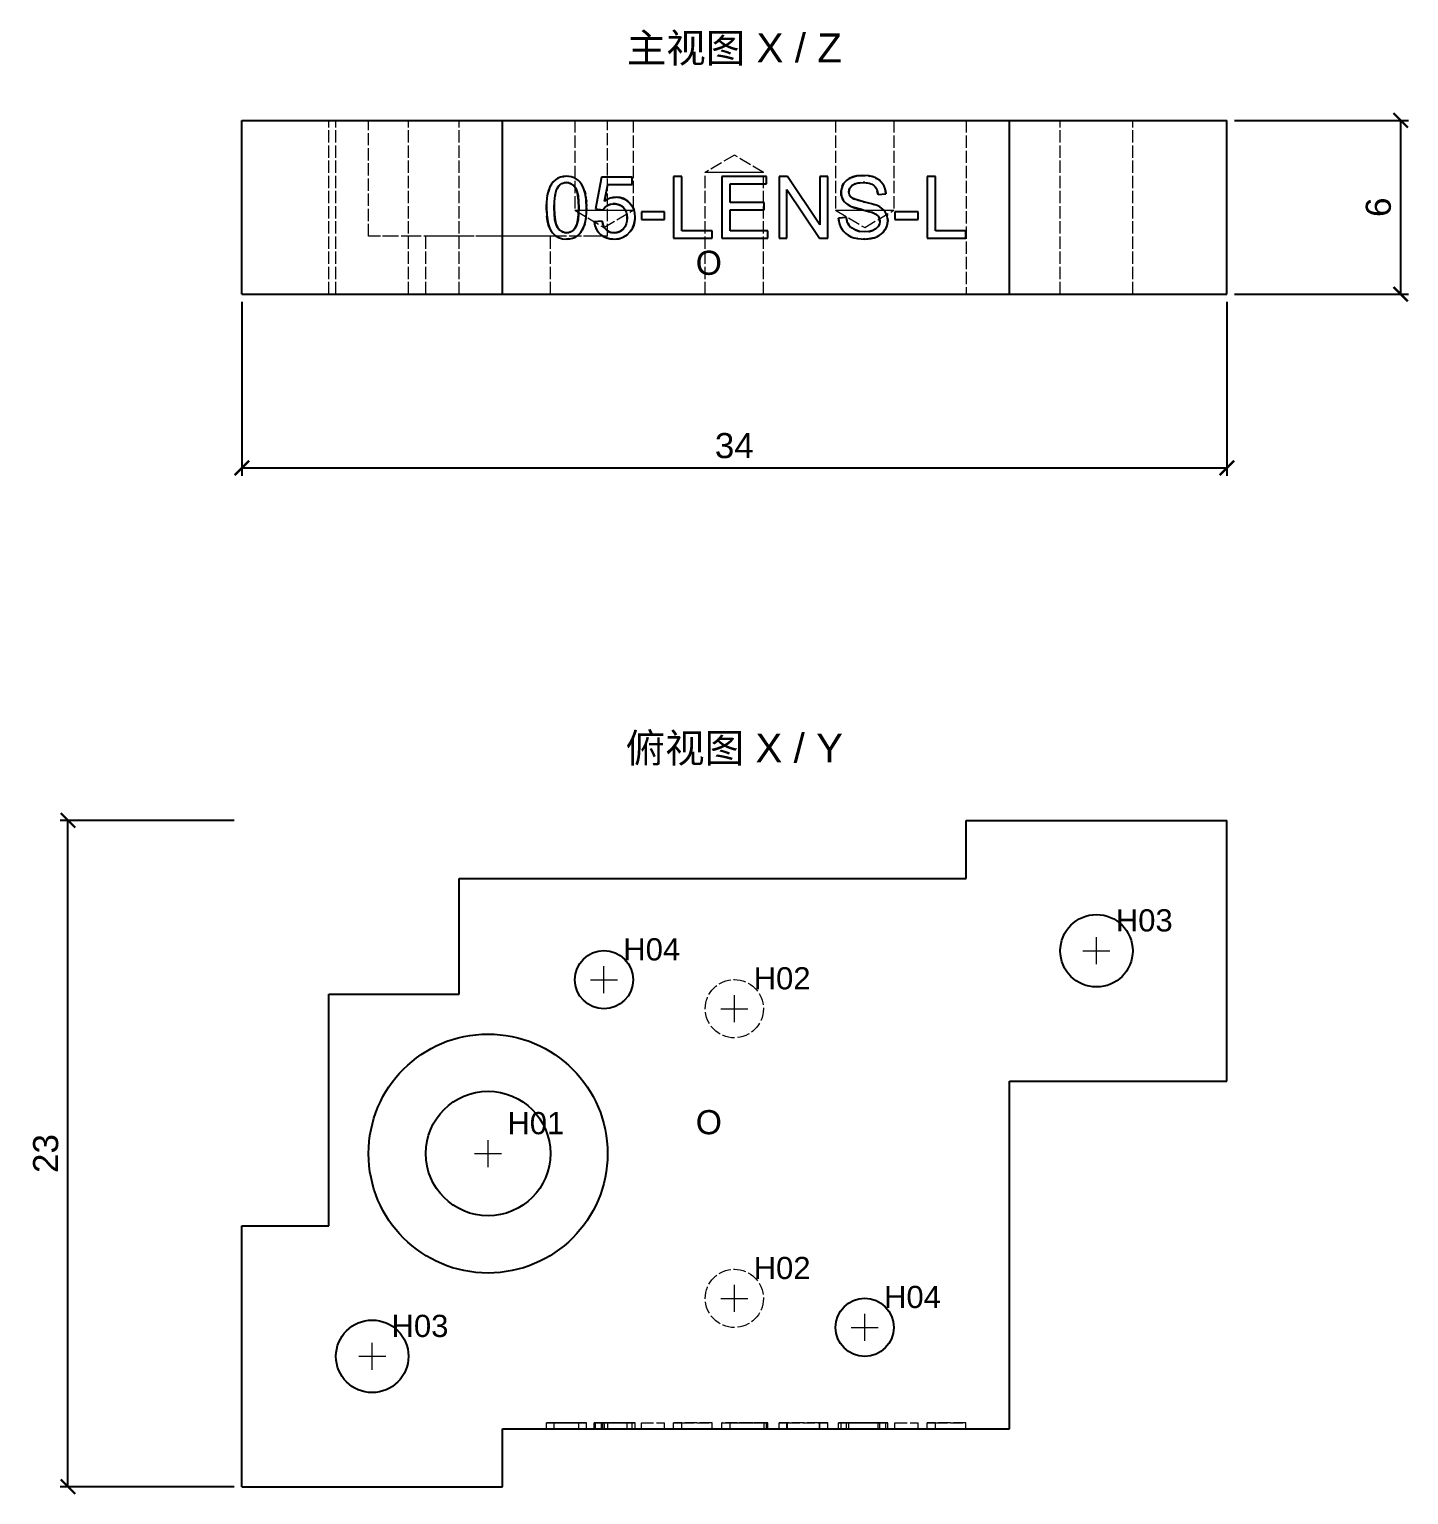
# Model space of a CAD drawing. Header units: millimetres. Extents: x 4 to 212, y 19 to 91.
# Drawn here: x 29.3 to 76.9, y 18.9 to 69.5 of the extents above; entities that cross this region are included whole.
import ezdxf
from ezdxf.enums import TextEntityAlignment as Align

# ---------------------------------------------------------------- set-up
doc = ezdxf.new("R2010")
doc.units = ezdxf.units.MM
doc.header["$LTSCALE"] = 0.333333
doc.linetypes.add('DASHED', pattern=[1.524, 1.27, -0.254])
for name, color, linetype, lineweight in [('ANNOTATIONS', 7, 'CONTINUOUS', 18), ('DIMENSIONS', 7, 'CONTINUOUS', 18), ('HIDDEN', 7, 'DASHED', 13), ('VISIBLE', 7, 'CONTINUOUS', 25)]:
    doc.layers.add(name, color=color, linetype=linetype, lineweight=lineweight)
doc.styles.add('CJK', font='Arial Unicode.ttf')
doc.styles.add('OpenSansCondensed-Light', font='OpenSansCondensed-Light.ttf')
doc.dimstyles.new('EZDXF', dxfattribs={"dimtxt": 0.25, "dimasz": 0.175, "dimexe": 0.375, "dimexo": 0.125, "dimgap": 0.1, "dimtad": 1, "dimlfac": 100, "dimzin": 12, "dimdsep": 46, "dimtxsty": 'OpenSansCondensed-Light', "dimblk": 'ARCHTICK', "dimcen": 2.5, "dimazin": 3, "dimtfac": 0.5, "dimtmove": 2, "dimatfit": 3})

# ---------------------------------------------------------------- blocks, each defined once
blk = doc.blocks.new('_ARCHTICK')
at = {"color": 0, "linetype": 'BYBLOCK', "const_width": 0.15}
blk.add_lwpolyline([(-0.5, -0.5), (0.5, 0.5)], dxfattribs=at)

msp = doc.modelspace()

# ---------------------------------------------------------------- linework, layer by layer
at = {"layer": 'ANNOTATIONS'}
for p, q in [((66.16667, 37.2), (66.16667, 38.13333)), ((65.7, 37.66667), (66.63333, 37.66667)), ((49.16667, 36.2), (49.16667, 37.13333)), ((48.7, 36.66667), (49.63333, 36.66667)), ((53.66667, 35.2), (53.66667, 36.13333)), ((53.2, 35.66667), (54.13333, 35.66667)), ((45.16667, 30.2), (45.16667, 31.13333)), ((44.7, 30.66667), (45.63333, 30.66667)), ((53.66667, 25.2), (53.66667, 26.13333)), ((53.2, 25.66667), (54.13333, 25.66667)), ((58.16667, 24.2), (58.16667, 25.13333)), ((57.7, 24.66667), (58.63333, 24.66667)), ((41.16667, 23.2), (41.16667, 24.13333)), ((40.7, 23.66667), (41.63333, 23.66667))]:
    msp.add_line(p, q, dxfattribs=at)
at = {"layer": 'HIDDEN'}
for p, q in [((36.66667, 66.33333), (39.66667, 66.33333)), ((39.66667, 66.33333), (44.16667, 66.33333)), ((39.66667, 60.33333), (39.66667, 66.33333)), ((39.91667, 60.33333), (39.91667, 66.33333)), ((41.04167, 62.33333), (41.04167, 66.33333)), ((42.41667, 60.33333), (42.41667, 66.33333)), ((44.16667, 66.33333), (61.66667, 66.33333)), ((44.16667, 60.33333), (44.16667, 66.33333)), ((48.16167, 66.33333), (48.16167, 63.23333)), ((49.29167, 62.33333), (49.29167, 66.33333)), ((50.17167, 66.33333), (50.17167, 63.23333)), ((57.16167, 66.33333), (57.16167, 63.23333)), ((59.17167, 66.33333), (59.17167, 63.23333)), ((61.66667, 66.33333), (70.66667, 66.33333)), ((61.66667, 66.33333), (61.66667, 60.33333)), ((64.91667, 60.33333), (64.91667, 66.33333)), ((67.41667, 60.33333), (67.41667, 66.33333)), ((53.66667, 65.1372), (52.66167, 64.53333)), ((54.67167, 64.53333), (53.66667, 65.1372)), ((52.66167, 60.33333), (52.66167, 64.53333)), ((54.67167, 60.33333), (54.67167, 64.53333)), ((48.16167, 63.23333), (49.16667, 62.62947)), ((49.16667, 62.62947), (50.17167, 63.23333)), ((57.16167, 63.23333), (58.16667, 62.62947)), ((58.16667, 62.62947), (59.17167, 63.23333)), ((43.01667, 60.33333), (43.01667, 62.33333)), ((47.31667, 60.33333), (47.31667, 62.33333)), ((36.66667, 60.33333), (39.66667, 60.33333)), ((39.66667, 60.33333), (44.16667, 60.33333)), ((44.16667, 60.33333), (61.66667, 60.33333)), ((61.66667, 60.33333), (70.66667, 60.33333)), ((47.18032, 21.16667), (47.18032, 21.36667)), ((47.44879, 21.16667), (47.44879, 21.36667)), ((48.29919, 21.16667), (48.29919, 21.36667)), ((48.56766, 21.16667), (48.56766, 21.36667)), ((48.83322, 21.16667), (48.83322, 21.36667)), ((48.83322, 21.36667), (49.1075, 21.36667)), ((49.12491, 21.36667), (48.87966, 21.36667)), ((48.87966, 21.16667), (48.87966, 21.36667)), ((48.87966, 21.36667), (49.08573, 21.36667)), ((49.08573, 21.16667), (49.08573, 21.36667)), ((49.08573, 21.36667), (50.14365, 21.36667)), ((49.1075, 21.16667), (49.1075, 21.36667)), ((49.12491, 21.16667), (49.12491, 21.36667)), ((49.2947, 21.36667), (49.18006, 21.36667)), ((49.18006, 21.16667), (49.18006, 21.36667)), ((50.14365, 21.36667), (49.2947, 21.36667)), ((49.2947, 21.16667), (49.2947, 21.36667)), ((49.9666, 21.16667), (49.9666, 21.36667)), ((50.14365, 21.16667), (50.14365, 21.36667)), ((50.24378, 21.16667), (50.24378, 21.36667)), ((50.4571, 21.16667), (50.4571, 21.36667)), ((50.4571, 21.36667), (51.25961, 21.36667)), ((51.25961, 21.16667), (51.25961, 21.36667)), ((51.57016, 21.16667), (51.57016, 21.36667)), ((51.57016, 21.36667), (51.85169, 21.36667)), ((52.89945, 21.36667), (51.57016, 21.36667)), ((51.85169, 21.16667), (51.85169, 21.36667)), ((51.85169, 21.36667), (52.89945, 21.36667)), ((52.89945, 21.16667), (52.89945, 21.36667)), ((53.24048, 21.16667), (53.24048, 21.36667)), ((53.24048, 21.36667), (54.77874, 21.36667)), ((54.82808, 21.36667), (53.24048, 21.36667)), ((54.77874, 21.36667), (53.52201, 21.36667)), ((53.52201, 21.16667), (53.52201, 21.36667)), ((53.52201, 21.36667), (54.69892, 21.36667)), ((53.52201, 21.36667), (54.82808, 21.36667)), ((54.69892, 21.16667), (54.69892, 21.36667)), ((54.77874, 21.16667), (54.77874, 21.36667)), ((54.82808, 21.16667), (54.82808, 21.36667)), ((55.21409, 21.16667), (55.21409, 21.36667)), ((55.21409, 21.36667), (55.50288, 21.36667)), ((55.48402, 21.36667), (55.21409, 21.36667)), ((56.60143, 21.36667), (55.48402, 21.36667)), ((55.48402, 21.16667), (55.48402, 21.36667)), ((55.50288, 21.16667), (55.50288, 21.36667)), ((55.50288, 21.36667), (56.62029, 21.36667)), ((56.89022, 21.36667), (56.60143, 21.36667)), ((56.60143, 21.16667), (56.60143, 21.36667)), ((56.62029, 21.16667), (56.62029, 21.36667)), ((56.62029, 21.36667), (56.89022, 21.36667)), ((56.89022, 21.16667), (56.89022, 21.36667)), ((57.26752, 21.16667), (57.26752, 21.36667)), ((57.26752, 21.36667), (57.53309, 21.36667)), ((57.34879, 21.16667), (57.34879, 21.36667)), ((57.53309, 21.16667), (57.53309, 21.36667)), ((57.62016, 21.16667), (57.62016, 21.36667)), ((58.89721, 21.36667), (58.62729, 21.36667)), ((58.62729, 21.16667), (58.62729, 21.36667)), ((58.68969, 21.16667), (58.68969, 21.36667)), ((58.89721, 21.16667), (58.89721, 21.36667)), ((58.96106, 21.16667), (58.96106, 21.36667)), ((59.21066, 21.16667), (59.21066, 21.36667)), ((59.21066, 21.36667), (60.01317, 21.36667)), ((60.01317, 21.16667), (60.01317, 21.36667)), ((60.32372, 21.16667), (60.32372, 21.36667)), ((60.32372, 21.36667), (60.60526, 21.36667)), ((61.65301, 21.36667), (60.32372, 21.36667)), ((60.60526, 21.16667), (60.60526, 21.36667)), ((60.60526, 21.36667), (61.65301, 21.36667)), ((61.65301, 21.16667), (61.65301, 21.36667)), ((49.1075, 21.16667), (48.83322, 21.16667)), ((49.08573, 21.16667), (48.87966, 21.16667)), ((48.87966, 21.16667), (49.12491, 21.16667)), ((50.14365, 21.16667), (49.08573, 21.16667)), ((49.18006, 21.16667), (49.2947, 21.16667)), ((49.2947, 21.16667), (50.14365, 21.16667)), ((50.4571, 21.16667), (51.25961, 21.16667)), ((51.57016, 21.16667), (52.89945, 21.16667)), ((51.85169, 21.16667), (51.57016, 21.16667)), ((52.89945, 21.16667), (51.85169, 21.16667)), ((53.24048, 21.16667), (54.82808, 21.16667)), ((54.77874, 21.16667), (53.24048, 21.16667)), ((54.82808, 21.16667), (53.52201, 21.16667)), ((53.52201, 21.16667), (54.69892, 21.16667)), ((53.52201, 21.16667), (54.77874, 21.16667)), ((55.21409, 21.16667), (55.48402, 21.16667)), ((55.50288, 21.16667), (55.21409, 21.16667)), ((55.48402, 21.16667), (56.60143, 21.16667)), ((56.62029, 21.16667), (55.50288, 21.16667)), ((56.60143, 21.16667), (56.89022, 21.16667)), ((56.89022, 21.16667), (56.62029, 21.16667)), ((57.53309, 21.16667), (57.26752, 21.16667)), ((58.62729, 21.16667), (58.89721, 21.16667)), ((59.21066, 21.16667), (60.01317, 21.16667)), ((60.32372, 21.16667), (61.65301, 21.16667)), ((60.60526, 21.16667), (60.32372, 21.16667)), ((61.65301, 21.16667), (60.60526, 21.16667))]:
    msp.add_line(p, q, dxfattribs=at)
for points in [[(42.41667, 66.33333), (42.38533, 66.33333), (42.29288, 66.33333), (42.14396, 66.33333), (41.94603, 66.33333), (41.70902, 66.33333), (41.44482, 66.33333), (41.16667, 66.33333), (40.88852, 66.33333), (40.62431, 66.33333), (40.3873, 66.33333), (40.18938, 66.33333), (40.04046, 66.33333), (39.94801, 66.33333), (39.91667, 66.33333)], [(49.29167, 66.33333), (49.18824, 66.33333), (48.88316, 66.33333), (48.39172, 66.33333), (47.73856, 66.33333), (46.95644, 66.33333), (46.08457, 66.33333), (45.16667, 66.33333), (44.24877, 66.33333), (43.3769, 66.33333), (42.59477, 66.33333), (41.94161, 66.33333), (41.45017, 66.33333), (41.14509, 66.33333), (41.04167, 66.33333)], [(48.16167, 66.33333), (48.18686, 66.33333), (48.26119, 66.33333), (48.38093, 66.33333), (48.54006, 66.33333), (48.73061, 66.33333), (48.94303, 66.33333), (49.16667, 66.33333), (49.3903, 66.33333), (49.60272, 66.33333), (49.79327, 66.33333), (49.95241, 66.33333), (50.07214, 66.33333), (50.14647, 66.33333), (50.17167, 66.33333)], [(57.16167, 66.33333), (57.18686, 66.33333), (57.26119, 66.33333), (57.38093, 66.33333), (57.54006, 66.33333), (57.73061, 66.33333), (57.94303, 66.33333), (58.16667, 66.33333), (58.3903, 66.33333), (58.60272, 66.33333), (58.79327, 66.33333), (58.95241, 66.33333), (59.07214, 66.33333), (59.14647, 66.33333), (59.17167, 66.33333)], [(67.41667, 66.33333), (67.38533, 66.33333), (67.29288, 66.33333), (67.14396, 66.33333), (66.94603, 66.33333), (66.70902, 66.33333), (66.44482, 66.33333), (66.16667, 66.33333), (65.88852, 66.33333), (65.62431, 66.33333), (65.3873, 66.33333), (65.18938, 66.33333), (65.04046, 66.33333), (64.94801, 66.33333), (64.91667, 66.33333)], [(47.35208, 64.12617), (47.41548, 64.21041), (47.4887, 64.28096)], [(47.4887, 64.28096), (47.60048, 64.35072), (47.7301, 64.39232)], [(47.78471, 64.40082), (47.80513, 64.40287)], [(47.83354, 64.40478), (47.87399, 64.40576)], [(47.87399, 64.40576), (47.92096, 64.40442)], [(47.92748, 64.40401), (47.95609, 64.40155)], [(47.95626, 64.40153), (48.07127, 64.37893), (48.17438, 64.33683)], [(48.17438, 64.33683), (48.24023, 64.29561)], [(48.25537, 64.28419), (48.32805, 64.21622)], [(54.67167, 64.53333), (54.64647, 64.53333), (54.57214, 64.53333), (54.45241, 64.53333), (54.29327, 64.53333), (54.10272, 64.53333), (53.8903, 64.53333), (53.66667, 64.53333), (53.44303, 64.53333), (53.23061, 64.53333), (53.04006, 64.53333), (52.88093, 64.53333), (52.76119, 64.53333), (52.68686, 64.53333), (52.66167, 64.53333)], [(57.52804, 64.25051), (57.63398, 64.32554)], [(57.65899, 64.33877), (57.70723, 64.36077)], [(58.17813, 64.43103), (58.313, 64.41557)], [(58.3413, 64.41021), (58.51482, 64.35715)], [(58.51482, 64.35715), (58.55171, 64.34042)], [(58.58951, 64.32058), (58.70837, 64.23356)], [(47.21398, 63.75185), (47.24541, 63.88629)], [(47.27314, 63.96824), (47.34762, 64.11913)], [(47.47925, 63.74224), (47.46075, 63.6015), (47.45074, 63.44003)], [(47.54698, 63.97285), (47.51389, 63.88762), (47.48758, 63.78585)], [(47.79259, 64.18157), (47.69251, 64.14188), (47.60829, 64.06888)], [(48.15219, 64.04873), (48.05814, 64.13463), (48.00592, 64.16268), (47.95024, 64.18081)], [(48.38771, 64.13802), (48.46888, 63.97914)], [(48.46888, 63.97913), (48.49767, 63.89868)], [(48.52941, 63.78052), (48.54592, 63.68611)], [(57.35245, 63.91066), (57.36689, 63.98622), (57.39229, 64.05926)], [(57.39661, 63.63068), (57.3592, 63.74157)], [(57.62016, 63.86592), (57.6267, 63.80467), (57.64631, 63.74985)], [(57.67137, 64.02393), (57.63145, 63.94429)], [(57.73698, 64.09158), (57.67137, 64.02393)], [(57.81129, 64.13579), (57.73698, 64.09158)], [(57.92641, 64.17008), (57.83544, 64.14553)], [(58.10921, 64.18518), (58.0065, 64.18092)], [(58.47999, 64.08215), (58.41949, 64.12222), (58.34758, 64.15247), (58.26427, 64.1729), (58.16955, 64.18352)], [(58.60135, 63.90061), (58.55223, 64.00237), (58.47999, 64.08215)], [(58.71026, 64.23177), (58.79272, 64.13294)], [(58.79272, 64.13294), (58.8555, 64.00986)], [(58.85912, 64.00003), (58.86549, 63.98132)], [(58.8781, 63.9368), (58.88193, 63.92023)], [(58.88193, 63.92021), (58.88412, 63.90974)], [(47.19534, 63.02238), (47.18141, 63.23419)], [(47.18217, 63.43187), (47.20937, 63.72531)], [(48.16167, 63.23333), (48.18686, 63.23333), (48.26119, 63.23333), (48.38093, 63.23333), (48.54006, 63.23333), (48.73061, 63.23333), (48.94303, 63.23333), (49.16667, 63.23333), (49.3903, 63.23333), (49.60272, 63.23333), (49.79327, 63.23333), (49.95241, 63.23333), (50.07214, 63.23333), (50.14647, 63.23333), (50.17167, 63.23333)], [(48.54984, 63.65639), (48.55857, 63.56984)], [(48.56145, 63.52971), (48.5621, 63.51923)], [(48.5621, 63.51921), (48.56595, 63.43347)], [(48.56728, 63.37413), (48.56766, 63.31882)], [(49.1718, 63.30418), (49.12491, 63.24336)], [(49.25019, 63.37091), (49.19581, 63.32808)], [(49.25057, 63.59092), (49.33245, 63.63053), (49.41596, 63.65861)], [(49.47203, 63.44792), (49.39965, 63.43688)], [(49.56857, 63.44682), (49.55265, 63.44811)], [(49.58204, 63.68017), (49.62263, 63.67912)], [(49.96211, 63.04882), (49.94732, 63.12831), (49.92222, 63.20005), (49.8868, 63.26404), (49.84107, 63.32027)], [(49.99227, 63.54114), (50.05222, 63.48716)], [(50.20354, 63.24571), (50.23372, 63.12407), (50.24378, 62.99085)], [(57.16167, 63.23333), (57.18686, 63.23333), (57.26119, 63.23333), (57.38093, 63.23333), (57.54006, 63.23333), (57.73061, 63.23333), (57.94303, 63.23333), (58.16667, 63.23333), (58.3903, 63.23333), (58.60272, 63.23333), (58.79327, 63.23333), (58.95241, 63.23333), (59.07214, 63.23333), (59.14647, 63.23333), (59.17167, 63.23333)], [(57.52969, 63.46336), (57.4707, 63.51985), (57.42353, 63.58221)], [(57.56437, 63.43677), (57.53417, 63.4597)], [(57.74769, 63.34194), (57.65064, 63.38412)], [(57.81158, 63.61676), (57.94626, 63.57151), (58.12735, 63.52562)], [(58.20029, 63.2171), (58.11476, 63.2384)], [(58.24828, 63.49724), (58.46903, 63.4372)], [(58.49346, 63.42941), (58.59826, 63.38993)], [(58.59826, 63.38993), (58.68692, 63.34314), (58.76285, 63.29038)], [(58.77515, 63.28026), (58.87254, 63.17298)], [(48.53342, 62.88349), (48.50318, 62.75428)], [(48.55747, 63.0654), (48.54106, 62.92844)], [(48.56632, 63.22269), (48.55747, 63.06541)], [(48.88946, 62.60479), (48.85322, 62.71036), (48.83322, 62.82687)], [(49.12501, 62.76603), (49.15413, 62.68335), (49.19327, 62.61304)], [(49.83599, 62.59033), (49.88879, 62.66005), (49.92799, 62.73945), (49.9536, 62.82852), (49.9656, 62.92726)], [(50.24378, 62.99085), (50.23895, 62.8953), (50.22447, 62.80423)], [(57.33878, 62.65097), (57.306, 62.73107), (57.28318, 62.81535)], [(57.53309, 62.97634), (57.54602, 62.89844)], [(57.55524, 62.86119), (57.56799, 62.82087)], [(57.56985, 62.81574), (57.57174, 62.81066)], [(57.57317, 62.80693), (57.57986, 62.79046)], [(58.41048, 63.15817), (58.25519, 63.20292)], [(58.49449, 63.1244), (58.44008, 63.14758)], [(58.55993, 63.08734), (58.54067, 63.09964)], [(58.60517, 63.05121), (58.6011, 63.05503)], [(58.6654, 62.9661), (58.63164, 63.02205)], [(58.67414, 62.75084), (58.68969, 62.84719)], [(58.68726, 62.88712), (58.68274, 62.91341)], [(58.87254, 63.17298), (58.93062, 63.05752)], [(58.94926, 62.75449), (58.92134, 62.66138)], [(58.94131, 63.02327), (58.95506, 62.95684)], [(58.95716, 62.80321), (58.95153, 62.766)], [(49.29167, 62.33333), (49.18824, 62.33333), (48.88316, 62.33333), (48.39172, 62.33333), (47.73856, 62.33333), (46.95644, 62.33333), (46.08457, 62.33333), (45.16667, 62.33333), (44.24877, 62.33333), (43.3769, 62.33333), (42.59477, 62.33333), (41.94161, 62.33333), (41.45017, 62.33333), (41.14509, 62.33333), (41.04167, 62.33333)], [(47.31667, 62.33333), (47.26276, 62.33333), (47.10375, 62.33333), (46.8476, 62.33333), (46.50717, 62.33333), (46.09952, 62.33333), (45.64509, 62.33333), (45.16667, 62.33333), (44.68825, 62.33333), (44.23382, 62.33333), (43.82616, 62.33333), (43.48573, 62.33333), (43.22958, 62.33333), (43.07057, 62.33333), (43.01667, 62.33333)], [(47.39074, 62.45391), (47.36607, 62.48724)], [(47.87399, 62.23333), (47.72842, 62.24712), (47.59935, 62.28848), (47.48679, 62.35741), (47.39074, 62.45391)], [(47.59569, 62.58958), (47.68872, 62.50362), (47.74013, 62.47545), (47.7948, 62.45715)], [(47.95318, 62.45719), (48.00787, 62.47557), (48.0593, 62.50388), (48.15236, 62.59026)], [(47.99237, 62.24218), (47.9596, 62.23784)], [(48.19576, 62.31337), (48.0998, 62.26886), (47.99239, 62.24218)], [(48.3571, 62.45766), (48.26073, 62.35886)], [(48.49074, 62.7144), (48.45832, 62.62975)], [(49.10732, 62.34604), (49.04292, 62.39587)], [(49.40721, 62.46186), (49.51673, 62.44811)], [(49.51673, 62.23333), (49.47617, 62.23415)], [(50.07544, 62.49164), (49.96379, 62.37863), (49.83345, 62.29791), (49.68444, 62.24948), (49.51673, 62.23333)], [(57.3441, 62.64023), (57.34214, 62.64413)], [(57.45582, 62.4798), (57.43625, 62.50164)], [(57.58261, 62.37462), (57.52322, 62.41733)], [(57.67506, 62.65078), (57.69028, 62.63704)], [(57.89168, 62.25754), (57.78608, 62.283), (57.69055, 62.3175)], [(57.69792, 62.63062), (57.70511, 62.62482)], [(57.70512, 62.62481), (57.71033, 62.62076)], [(57.72427, 62.61047), (57.83494, 62.54897)], [(58.12753, 62.23391), (57.91473, 62.25341)], [(57.99687, 62.50016), (58.16146, 62.48584)], [(58.16146, 62.48584), (58.30594, 62.49664)], [(58.23012, 62.23461), (58.17452, 62.23333)], [(58.32028, 62.49906), (58.33472, 62.50177)], [(58.35779, 62.50673), (58.36591, 62.50867)], [(58.38205, 62.25243), (58.38205, 62.25243)], [(58.44589, 62.53373), (58.54292, 62.58322)], [(58.58448, 62.31678), (58.48844, 62.27959)], [(58.5522, 62.58961), (58.55552, 62.592)], [(58.72752, 62.40252), (58.64968, 62.35035)], [(58.65106, 62.69891), (58.66337, 62.72337)], [(42.41667, 60.33333), (42.38533, 60.33333), (42.29288, 60.33333), (42.14396, 60.33333), (41.94603, 60.33333), (41.70902, 60.33333), (41.44482, 60.33333), (41.16667, 60.33333), (40.88852, 60.33333), (40.62431, 60.33333), (40.3873, 60.33333), (40.18938, 60.33333), (40.04046, 60.33333), (39.94801, 60.33333), (39.91667, 60.33333)], [(47.31667, 60.33333), (47.26276, 60.33333), (47.10375, 60.33333), (46.8476, 60.33333), (46.50717, 60.33333), (46.09952, 60.33333), (45.64509, 60.33333), (45.16667, 60.33333), (44.68825, 60.33333), (44.23382, 60.33333), (43.82616, 60.33333), (43.48573, 60.33333), (43.22958, 60.33333), (43.07057, 60.33333), (43.01667, 60.33333)], [(54.67167, 60.33333), (54.64647, 60.33333), (54.57214, 60.33333), (54.45241, 60.33333), (54.29327, 60.33333), (54.10272, 60.33333), (53.8903, 60.33333), (53.66667, 60.33333), (53.44303, 60.33333), (53.23061, 60.33333), (53.04006, 60.33333), (52.88093, 60.33333), (52.76119, 60.33333), (52.68686, 60.33333), (52.66167, 60.33333)], [(67.41667, 60.33333), (67.38533, 60.33333), (67.29288, 60.33333), (67.14396, 60.33333), (66.94603, 60.33333), (66.70902, 60.33333), (66.44482, 60.33333), (66.16667, 60.33333), (65.88852, 60.33333), (65.62431, 60.33333), (65.3873, 60.33333), (65.18938, 60.33333), (65.04046, 60.33333), (64.94801, 60.33333), (64.91667, 60.33333)], [(47.39074, 21.36667), (47.29868, 21.36667), (47.23293, 21.36667), (47.19347, 21.36667), (47.18032, 21.36667)], [(47.18032, 21.36667), (47.19973, 21.36667), (47.25796, 21.36667)], [(47.25796, 21.36667), (47.35446, 21.36667), (47.4887, 21.36667)], [(47.87399, 21.36667), (47.72842, 21.36667), (47.59935, 21.36667), (47.48679, 21.36667), (47.39074, 21.36667)], [(47.44879, 21.36667), (47.45645, 21.36667), (47.47945, 21.36667), (47.51777, 21.36667), (47.57142, 21.36667)], [(47.58375, 21.36667), (47.52471, 21.36667), (47.48253, 21.36667), (47.45723, 21.36667), (47.44879, 21.36667)], [(47.4887, 21.36667), (47.66157, 21.36667), (47.87399, 21.36667)], [(47.57142, 21.36667), (47.70837, 21.36667), (47.87399, 21.36667)], [(47.87109, 21.36667), (47.70928, 21.36667), (47.58375, 21.36667)], [(48.17656, 21.36667), (48.03888, 21.36667), (47.87109, 21.36667)], [(47.87399, 21.36667), (48.03471, 21.36667), (48.17438, 21.36667)], [(48.26073, 21.36667), (48.17915, 21.36667), (48.08749, 21.36667), (47.98578, 21.36667), (47.87399, 21.36667)], [(47.87399, 21.36667), (48.03961, 21.36667), (48.17656, 21.36667)], [(48.17438, 21.36667), (48.29229, 21.36667), (48.38771, 21.36667)], [(48.17656, 21.36667), (48.23021, 21.36667), (48.26853, 21.36667), (48.29152, 21.36667), (48.29919, 21.36667)], [(48.49074, 21.36667), (48.39478, 21.36667), (48.26073, 21.36667)], [(48.38771, 21.36667), (48.46281, 21.36667), (48.51977, 21.36667)], [(48.56766, 21.36667), (48.54843, 21.36667), (48.49074, 21.36667)], [(48.51977, 21.36667), (48.55568, 21.36667), (48.56766, 21.36667)], [(49.04292, 21.36667), (48.96097, 21.36667), (48.89871, 21.36667), (48.85612, 21.36667), (48.83322, 21.36667)], [(49.51673, 21.36667), (49.37828, 21.36667), (49.25316, 21.36667), (49.14137, 21.36667), (49.04292, 21.36667)], [(49.1075, 21.36667), (49.12777, 21.36667), (49.15811, 21.36667), (49.19851, 21.36667), (49.24899, 21.36667)], [(49.28454, 21.36667), (49.19384, 21.36667), (49.12491, 21.36667)], [(49.18006, 21.36667), (49.58204, 21.36667)], [(49.24899, 21.36667), (49.37143, 21.36667), (49.51673, 21.36667)], [(49.51238, 21.36667), (49.39229, 21.36667), (49.28454, 21.36667)], [(49.84107, 21.36667), (49.69614, 21.36667), (49.51238, 21.36667)], [(49.51673, 21.36667), (49.69088, 21.36667), (49.83599, 21.36667)], [(50.07544, 21.36667), (49.96379, 21.36667), (49.83345, 21.36667), (49.68444, 21.36667), (49.51673, 21.36667)], [(49.58204, 21.36667), (49.71591, 21.36667), (49.8389, 21.36667), (49.951, 21.36667), (50.05222, 21.36667)], [(49.83599, 21.36667), (49.89313, 21.36667), (49.93395, 21.36667), (49.95844, 21.36667), (49.9666, 21.36667)], [(49.9666, 21.36667), (49.95876, 21.36667), (49.93522, 21.36667), (49.89599, 21.36667), (49.84107, 21.36667)], [(50.05222, 21.36667), (50.13603, 21.36667), (50.19589, 21.36667), (50.23181, 21.36667), (50.24378, 21.36667)], [(50.24378, 21.36667), (50.23326, 21.36667), (50.20169, 21.36667), (50.14909, 21.36667), (50.07544, 21.36667)], [(57.38434, 21.36667), (57.33541, 21.36667), (57.29963, 21.36667), (57.277, 21.36667), (57.26752, 21.36667)], [(57.42353, 21.36667), (57.36747, 21.36667), (57.34879, 21.36667)], [(57.34879, 21.36667), (57.3545, 21.36667), (57.37165, 21.36667), (57.40022, 21.36667), (57.44022, 21.36667)], [(57.69055, 21.36667), (57.59821, 21.36667), (57.5164, 21.36667), (57.44511, 21.36667), (57.38434, 21.36667)], [(57.65064, 21.36667), (57.51767, 21.36667), (57.42353, 21.36667)], [(57.44022, 21.36667), (57.49119, 21.36667), (57.55268, 21.36667), (57.6247, 21.36667), (57.70723, 21.36667)], [(57.53309, 21.36667), (57.56447, 21.36667), (57.62089, 21.36667)], [(57.73698, 21.36667), (57.68587, 21.36667), (57.64937, 21.36667), (57.62746, 21.36667), (57.62016, 21.36667)], [(57.62016, 21.36667), (57.62533, 21.36667), (57.64084, 21.36667), (57.66669, 21.36667), (57.70288, 21.36667)], [(57.62089, 21.36667), (57.70887, 21.36667), (57.83494, 21.36667)], [(58.06132, 21.36667), (57.92573, 21.36667), (57.81208, 21.36667), (57.72039, 21.36667), (57.65064, 21.36667)], [(58.17452, 21.36667), (58.03597, 21.36667), (57.90913, 21.36667), (57.79399, 21.36667), (57.69055, 21.36667)], [(57.70288, 21.36667), (57.75988, 21.36667), (57.84963, 21.36667), (57.97212, 21.36667), (58.12735, 21.36667)], [(57.70723, 21.36667), (57.89262, 21.36667), (58.0976, 21.36667)], [(58.10921, 21.36667), (57.99017, 21.36667), (57.88845, 21.36667), (57.80406, 21.36667), (57.73698, 21.36667)], [(57.83494, 21.36667), (57.98913, 21.36667), (58.16146, 21.36667)], [(58.44008, 21.36667), (58.3843, 21.36667), (58.30258, 21.36667), (58.19492, 21.36667), (58.06132, 21.36667)], [(58.0976, 21.36667), (58.32018, 21.36667), (58.51482, 21.36667)], [(58.47999, 21.36667), (58.40974, 21.36667), (58.32453, 21.36667), (58.22436, 21.36667), (58.10921, 21.36667)], [(58.12735, 21.36667), (58.28549, 21.36667), (58.41668, 21.36667), (58.52094, 21.36667), (58.59826, 21.36667)], [(58.16146, 21.36667), (58.3131, 21.36667), (58.44589, 21.36667)], [(58.58448, 21.36667), (58.39092, 21.36667), (58.17452, 21.36667)], [(58.63164, 21.36667), (58.55473, 21.36667), (58.44008, 21.36667)], [(58.44589, 21.36667), (58.55346, 21.36667), (58.62946, 21.36667)], [(58.62729, 21.36667), (58.60992, 21.36667), (58.57958, 21.36667), (58.53627, 21.36667), (58.47999, 21.36667)], [(58.51482, 21.36667), (58.59994, 21.36667), (58.67463, 21.36667), (58.73889, 21.36667), (58.79272, 21.36667)], [(58.86383, 21.36667), (58.80991, 21.36667), (58.74538, 21.36667), (58.67023, 21.36667), (58.58448, 21.36667)], [(58.59826, 21.36667), (58.68506, 21.36667), (58.75971, 21.36667), (58.8222, 21.36667), (58.87254, 21.36667)], [(58.62946, 21.36667), (58.67463, 21.36667), (58.68969, 21.36667)], [(58.68969, 21.36667), (58.67518, 21.36667), (58.63164, 21.36667)], [(58.79272, 21.36667), (58.83571, 21.36667), (58.86746, 21.36667), (58.88796, 21.36667), (58.89721, 21.36667)], [(58.96106, 21.36667), (58.95498, 21.36667), (58.93675, 21.36667), (58.90637, 21.36667), (58.86383, 21.36667)], [(58.87254, 21.36667), (58.91127, 21.36667), (58.93893, 21.36667), (58.95553, 21.36667), (58.96106, 21.36667)], [(47.25796, 21.16667), (47.22271, 21.16667), (47.19858, 21.16667), (47.18032, 21.16667)], [(47.18032, 21.16667), (47.19096, 21.16667), (47.22613, 21.16667), (47.29114, 21.16667), (47.39074, 21.16667)], [(47.4887, 21.16667), (47.35349, 21.16667), (47.25796, 21.16667)], [(47.39074, 21.16667), (47.48704, 21.16667), (47.60076, 21.16667), (47.73046, 21.16667), (47.87399, 21.16667)], [(47.57142, 21.16667), (47.51277, 21.16667), (47.47504, 21.16667), (47.45485, 21.16667), (47.44879, 21.16667)], [(47.44879, 21.16667), (47.45556, 21.16667), (47.47799, 21.16667), (47.51958, 21.16667), (47.58375, 21.16667)], [(47.87399, 21.16667), (47.6628, 21.16667), (47.4887, 21.16667)], [(47.87399, 21.16667), (47.70752, 21.16667), (47.57142, 21.16667)], [(47.58375, 21.16667), (47.70913, 21.16667), (47.87109, 21.16667)], [(47.87109, 21.16667), (48.03965, 21.16667), (48.17656, 21.16667)], [(47.87399, 21.16667), (48.08622, 21.16667), (48.1785, 21.16667), (48.26073, 21.16667)], [(48.17438, 21.16667), (48.03417, 21.16667), (47.87399, 21.16667)], [(48.17656, 21.16667), (48.04047, 21.16667), (47.87399, 21.16667)], [(48.38771, 21.16667), (48.29242, 21.16667), (48.17438, 21.16667)], [(48.29919, 21.16667), (48.29312, 21.16667), (48.27291, 21.16667), (48.23517, 21.16667), (48.17656, 21.16667)], [(48.17656, 21.16667), (48.23524, 21.16667), (48.27296, 21.16667), (48.29314, 21.16667), (48.29919, 21.16667)], [(48.26073, 21.16667), (48.33324, 21.16667), (48.39574, 21.16667), (48.49074, 21.16667)], [(48.51977, 21.16667), (48.46319, 21.16667), (48.38771, 21.16667)], [(48.49074, 21.16667), (48.52564, 21.16667), (48.54955, 21.16667), (48.56766, 21.16667)], [(48.56766, 21.16667), (48.55628, 21.16667), (48.51977, 21.16667)], [(48.83322, 21.16667), (48.85576, 21.16667), (48.89817, 21.16667), (48.96068, 21.16667), (49.04292, 21.16667)], [(49.04292, 21.16667), (49.1425, 21.16667), (49.25543, 21.16667), (49.38063, 21.16667), (49.51673, 21.16667)], [(49.24899, 21.16667), (49.19803, 21.16667), (49.15752, 21.16667), (49.12741, 21.16667), (49.1075, 21.16667)], [(49.12491, 21.16667), (49.19391, 21.16667), (49.28454, 21.16667)], [(49.58204, 21.16667), (49.37546, 21.16667), (49.18006, 21.16667)], [(49.51673, 21.16667), (49.37156, 21.16667), (49.24899, 21.16667)], [(49.28454, 21.16667), (49.39242, 21.16667), (49.51238, 21.16667)], [(49.51238, 21.16667), (49.69549, 21.16667), (49.84107, 21.16667)], [(49.51673, 21.16667), (49.68179, 21.16667), (49.83178, 21.16667), (49.96367, 21.16667), (50.07544, 21.16667)], [(49.83599, 21.16667), (49.69099, 21.16667), (49.51673, 21.16667)], [(50.05222, 21.16667), (49.95124, 21.16667), (49.83856, 21.16667), (49.58204, 21.16667)], [(49.9666, 21.16667), (49.95867, 21.16667), (49.93445, 21.16667), (49.89357, 21.16667), (49.83599, 21.16667)], [(49.84107, 21.16667), (49.89641, 21.16667), (49.9357, 21.16667), (49.95897, 21.16667), (49.9666, 21.16667)], [(50.24378, 21.16667), (50.23216, 21.16667), (50.19655, 21.16667), (50.13644, 21.16667), (50.05222, 21.16667)], [(50.07544, 21.16667), (50.14927, 21.16667), (50.20204, 21.16667), (50.23346, 21.16667), (50.24378, 21.16667)], [(57.26752, 21.16667), (57.27693, 21.16667), (57.29952, 21.16667), (57.33535, 21.16667), (57.38434, 21.16667)], [(57.44022, 21.16667), (57.4003, 21.16667), (57.37169, 21.16667), (57.35451, 21.16667), (57.34879, 21.16667)], [(57.34879, 21.16667), (57.36744, 21.16667), (57.42353, 21.16667)], [(57.38434, 21.16667), (57.44519, 21.16667), (57.51668, 21.16667), (57.59859, 21.16667), (57.69055, 21.16667)], [(57.42353, 21.16667), (57.51819, 21.16667), (57.65064, 21.16667)], [(57.70723, 21.16667), (57.55317, 21.16667), (57.49142, 21.16667), (57.44022, 21.16667)], [(57.62089, 21.16667), (57.56426, 21.16667), (57.53309, 21.16667)], [(57.70288, 21.16667), (57.6667, 21.16667), (57.64083, 21.16667), (57.62532, 21.16667), (57.62016, 21.16667)], [(57.62016, 21.16667), (57.62749, 21.16667), (57.6495, 21.16667), (57.6861, 21.16667), (57.73698, 21.16667)], [(57.83494, 21.16667), (57.70936, 21.16667), (57.62089, 21.16667)], [(57.65064, 21.16667), (57.72399, 21.16667), (57.81841, 21.16667), (57.93162, 21.16667), (58.06132, 21.16667)], [(57.69055, 21.16667), (57.79638, 21.16667), (57.91285, 21.16667), (58.17452, 21.16667)], [(58.12735, 21.16667), (57.98204, 21.16667), (57.85948, 21.16667), (57.76474, 21.16667), (57.70288, 21.16667)], [(58.0976, 21.16667), (57.89347, 21.16667), (57.70723, 21.16667)], [(57.73698, 21.16667), (57.80598, 21.16667), (57.89191, 21.16667), (57.99349, 21.16667), (58.10921, 21.16667)], [(58.16146, 21.16667), (57.9897, 21.16667), (57.83494, 21.16667)], [(58.06132, 21.16667), (58.18826, 21.16667), (58.29582, 21.16667), (58.3808, 21.16667), (58.44008, 21.16667)], [(58.51482, 21.16667), (58.31863, 21.16667), (58.0976, 21.16667)], [(58.10921, 21.16667), (58.22176, 21.16667), (58.32181, 21.16667), (58.40822, 21.16667), (58.47999, 21.16667)], [(58.59826, 21.16667), (58.51537, 21.16667), (58.4068, 21.16667), (58.27628, 21.16667), (58.12735, 21.16667)], [(58.44589, 21.16667), (58.31255, 21.16667), (58.16146, 21.16667)], [(58.17452, 21.16667), (58.3899, 21.16667), (58.58448, 21.16667)], [(58.44008, 21.16667), (58.55421, 21.16667), (58.63164, 21.16667)], [(58.62946, 21.16667), (58.55316, 21.16667), (58.44589, 21.16667)], [(58.47999, 21.16667), (58.53665, 21.16667), (58.58006, 21.16667), (58.6102, 21.16667), (58.62729, 21.16667)], [(58.79272, 21.16667), (58.73869, 21.16667), (58.6742, 21.16667), (58.51482, 21.16667)], [(58.58448, 21.16667), (58.6697, 21.16667), (58.74488, 21.16667), (58.80967, 21.16667), (58.86383, 21.16667)], [(58.87254, 21.16667), (58.82164, 21.16667), (58.75869, 21.16667), (58.68407, 21.16667), (58.59826, 21.16667)], [(58.68969, 21.16667), (58.67462, 21.16667), (58.62946, 21.16667)], [(58.63164, 21.16667), (58.67519, 21.16667), (58.68969, 21.16667)], [(58.89721, 21.16667), (58.88801, 21.16667), (58.86754, 21.16667), (58.83577, 21.16667), (58.79272, 21.16667)], [(58.86383, 21.16667), (58.90625, 21.16667), (58.93668, 21.16667), (58.95497, 21.16667), (58.96106, 21.16667)], [(58.96106, 21.16667), (58.95557, 21.16667), (58.93901, 21.16667), (58.91133, 21.16667), (58.87254, 21.16667)]]:
    msp.add_lwpolyline(points, dxfattribs=at)
for centre in [(53.66667, 35.66667), (53.66667, 25.66667)]:
    msp.add_circle(centre, 1.005, dxfattribs=at)
at = {"layer": 'VISIBLE'}
for p, q in [((36.66667, 66.33333), (45.66667, 66.33333)), ((36.66667, 60.33333), (36.66667, 66.33333)), ((45.66667, 66.33333), (63.16667, 66.33333)), ((45.66667, 60.33333), (45.66667, 66.33333)), ((63.16667, 66.33333), (70.66667, 66.33333)), ((63.16667, 60.33333), (63.16667, 66.33333)), ((70.66667, 60.33333), (70.66667, 66.33333)), ((49.08573, 64.36803), (48.87966, 63.27529)), ((50.14365, 64.36803), (49.08573, 64.36803)), ((50.14365, 64.11843), (50.14365, 64.36803)), ((51.57016, 64.39705), (51.57016, 62.26961)), ((51.85169, 64.39705), (51.57016, 64.39705)), ((51.85169, 62.52067), (51.85169, 64.39705)), ((53.24048, 64.39705), (53.24048, 62.26961)), ((54.77874, 64.39705), (53.24048, 64.39705)), ((54.77874, 64.146), (54.77874, 64.39705)), ((55.21409, 64.39705), (55.21409, 62.26961)), ((55.50288, 64.39705), (55.21409, 64.39705)), ((56.62029, 62.72674), (55.50288, 64.39705)), ((56.89022, 64.39705), (56.62029, 64.39705)), ((56.62029, 64.39705), (56.62029, 62.72674)), ((56.89022, 62.26961), (56.89022, 64.39705)), ((60.32372, 64.39705), (60.32372, 62.26961)), ((60.60526, 64.39705), (60.32372, 64.39705)), ((60.60526, 62.52067), (60.60526, 64.39705)), ((49.18006, 63.54666), (49.2947, 64.11843)), ((49.2947, 64.11843), (50.14365, 64.11843)), ((53.52201, 63.49442), (53.52201, 64.146)), ((53.52201, 64.146), (54.77874, 64.146)), ((55.48402, 62.26961), (55.48402, 63.94138)), ((55.48402, 63.94138), (56.60143, 62.26961)), ((58.62729, 63.7774), (58.89721, 63.79771)), ((48.87966, 63.27529), (49.12491, 63.24336)), ((54.69892, 63.49442), (53.52201, 63.49442)), ((53.52201, 62.52067), (53.52201, 63.24481)), ((53.52201, 63.24481), (54.69892, 63.24481)), ((54.69892, 63.24481), (54.69892, 63.49442)), ((49.1075, 62.85009), (48.83322, 62.82687)), ((50.4571, 63.1708), (50.4571, 62.90814)), ((51.25961, 63.1708), (50.4571, 63.1708)), ((50.4571, 62.90814), (51.25961, 62.90814)), ((51.25961, 62.90814), (51.25961, 63.1708)), ((57.53309, 62.97634), (57.26752, 62.95312)), ((59.21066, 63.1708), (59.21066, 62.90814)), ((60.01317, 63.1708), (59.21066, 63.1708)), ((59.21066, 62.90814), (60.01317, 62.90814)), ((60.01317, 62.90814), (60.01317, 63.1708)), ((51.57016, 62.26961), (52.89945, 62.26961)), ((52.89945, 62.52067), (51.85169, 62.52067)), ((52.89945, 62.26961), (52.89945, 62.52067)), ((53.24048, 62.26961), (54.82808, 62.26961)), ((54.82808, 62.52067), (53.52201, 62.52067)), ((54.82808, 62.26961), (54.82808, 62.52067)), ((55.21409, 62.26961), (55.48402, 62.26961)), ((56.60143, 62.26961), (56.89022, 62.26961)), ((60.32372, 62.26961), (61.65301, 62.26961)), ((61.65301, 62.52067), (60.60526, 62.52067)), ((61.65301, 62.26961), (61.65301, 62.52067)), ((36.66667, 60.33333), (45.66667, 60.33333)), ((45.66667, 60.33333), (63.16667, 60.33333)), ((63.16667, 60.33333), (70.66667, 60.33333)), ((61.66667, 40.16667), (61.66667, 42.16667)), ((61.66667, 42.16667), (70.66667, 42.16667)), ((70.66667, 33.16667), (70.66667, 42.16667)), ((44.16667, 40.16667), (61.66667, 40.16667)), ((44.16667, 36.16667), (44.16667, 40.16667)), ((39.66667, 36.16667), (44.16667, 36.16667)), ((39.66667, 28.16667), (39.66667, 36.16667)), ((63.16667, 21.16667), (63.16667, 33.16667)), ((63.16667, 33.16667), (70.66667, 33.16667)), ((36.66667, 28.16667), (39.66667, 28.16667)), ((36.66667, 19.16667), (36.66667, 28.16667)), ((45.66667, 19.16667), (45.66667, 21.16667)), ((45.66667, 21.16667), (63.16667, 21.16667)), ((36.66667, 19.16667), (45.66667, 19.16667))]:
    msp.add_line(p, q, dxfattribs=at)
for points in [[(47.4887, 64.28096), (47.41613, 64.21115), (47.35349, 64.12836), (47.30081, 64.03313), (47.25796, 63.92614)], [(47.87399, 64.40576), (47.76409, 64.39814), (47.6628, 64.37496), (47.57082, 64.3359), (47.4887, 64.28096)], [(47.7301, 64.39232), (47.78471, 64.40082)], [(47.80513, 64.40287), (47.83354, 64.40478)], [(48.17438, 64.33683), (48.03417, 64.38865), (47.87399, 64.40576)], [(47.92096, 64.40442), (47.92748, 64.40401)], [(47.95609, 64.40155), (47.95626, 64.40153)], [(48.38771, 64.13802), (48.29242, 64.25255), (48.17438, 64.33683)], [(48.24023, 64.29561), (48.25537, 64.28419)], [(57.70723, 64.36077), (57.62522, 64.32058), (57.55317, 64.27173), (57.49142, 64.21423), (57.44022, 64.14818)], [(57.44022, 64.14818), (57.52804, 64.25051)], [(57.63398, 64.32554), (57.65899, 64.33877)], [(58.0976, 64.43333), (57.89347, 64.41535), (57.79802, 64.39268), (57.70723, 64.36077)], [(57.70723, 64.36077), (57.79748, 64.39252), (57.89262, 64.41519), (58.0976, 64.43333)], [(58.51482, 64.35715), (58.41999, 64.39077), (58.31863, 64.41457), (58.0976, 64.43333)], [(58.0976, 64.43333), (58.17813, 64.43103)], [(58.313, 64.41557), (58.3413, 64.41021)], [(58.79272, 64.13294), (58.73869, 64.20268), (58.6742, 64.26335), (58.59946, 64.31485), (58.51482, 64.35715)], [(58.55171, 64.34042), (58.58951, 64.32058)], [(47.25796, 63.92614), (47.22271, 63.79598), (47.19858, 63.65011), (47.18474, 63.49045), (47.18032, 63.31882)], [(47.20937, 63.72531), (47.21398, 63.75185)], [(47.24541, 63.88629), (47.25796, 63.92614)], [(47.25796, 63.92614), (47.27314, 63.96824)], [(47.34762, 64.11913), (47.35208, 64.12617)], [(47.44879, 63.31882), (47.45556, 63.53698), (47.47799, 63.73491), (47.51958, 63.90485), (47.54865, 63.97634), (47.58375, 64.03716)], [(47.48758, 63.78585), (47.47925, 63.74224)], [(47.58375, 64.03716), (47.54698, 63.97285)], [(47.58375, 64.03716), (47.64168, 64.10355), (47.70913, 64.15136), (47.78578, 64.18004), (47.87109, 64.18953)], [(47.60829, 64.06888), (47.58375, 64.03716)], [(47.87109, 64.18953), (47.79259, 64.18157)], [(47.95024, 64.18081), (47.87109, 64.18953)], [(47.87109, 64.18953), (47.95907, 64.17866), (48.03965, 64.14592), (48.11225, 64.09167), (48.17656, 64.01684)], [(48.17656, 64.01684), (48.15219, 64.04873)], [(48.29919, 63.31882), (48.29152, 63.55945), (48.26853, 63.75599), (48.23021, 63.90846), (48.17656, 64.01684)], [(48.17656, 64.01684), (48.20871, 63.96112), (48.23524, 63.89364), (48.27296, 63.72928), (48.29314, 63.53476), (48.29919, 63.31882)], [(48.32805, 64.21622), (48.38771, 64.13802)], [(48.51977, 63.82166), (48.46319, 63.99306), (48.38771, 64.13802)], [(48.46888, 63.97914), (48.46888, 63.97913)], [(48.49767, 63.89868), (48.51977, 63.82166)], [(48.56766, 63.31882), (48.55628, 63.5964), (48.51977, 63.82166)], [(48.51977, 63.82166), (48.52941, 63.78052)], [(57.44022, 64.14818), (57.4003, 64.07701), (57.37169, 64.00301), (57.35451, 63.92631), (57.34879, 63.84705)], [(57.34879, 63.84705), (57.35245, 63.91066)], [(57.34879, 63.84705), (57.36744, 63.70768), (57.42353, 63.58221)], [(57.3592, 63.74157), (57.34879, 63.84705)], [(57.39229, 64.05926), (57.44022, 64.14818)], [(57.62016, 63.86592), (57.62749, 63.92965), (57.6495, 63.98863), (57.6861, 64.04264), (57.73698, 64.09158)], [(57.63145, 63.94429), (57.62016, 63.86592)], [(57.70288, 63.67726), (57.6667, 63.71679), (57.64083, 63.76147), (57.62532, 63.81122), (57.62016, 63.86592)], [(57.64631, 63.74985), (57.70288, 63.67726)], [(57.67137, 64.02393), (57.67137, 64.02393)], [(57.73698, 64.09158), (57.80598, 64.13341), (57.89191, 64.16264), (57.99349, 64.17968), (58.10921, 64.18518)], [(57.83544, 64.14553), (57.81129, 64.13579)], [(58.0065, 64.18092), (57.92641, 64.17008)], [(58.10921, 64.18518), (58.22176, 64.17905), (58.32181, 64.16017), (58.40822, 64.12798), (58.47999, 64.08215)], [(58.16955, 64.18352), (58.10921, 64.18518)], [(58.47999, 64.08215), (58.53665, 64.02397), (58.58006, 63.95343), (58.6102, 63.87102), (58.62729, 63.7774)], [(58.62729, 63.7774), (58.60135, 63.90061)], [(58.70837, 64.23356), (58.71026, 64.23177)], [(58.89721, 63.79771), (58.88801, 63.88855), (58.86754, 63.97484), (58.83577, 64.05637), (58.79272, 64.13294)], [(58.8555, 64.00986), (58.85912, 64.00003)], [(58.86549, 63.98132), (58.8781, 63.9368)], [(58.88193, 63.92023), (58.88193, 63.92021)], [(58.88412, 63.90974), (58.89721, 63.79771)], [(47.18032, 63.31882), (47.18217, 63.43187)], [(47.18032, 63.31882), (47.19096, 63.06618), (47.22613, 62.83218), (47.25458, 62.72454), (47.29114, 62.62471), (47.33639, 62.53405), (47.39074, 62.45391)], [(47.18141, 63.23419), (47.18032, 63.31882)], [(47.45074, 63.44003), (47.44879, 63.31882)], [(47.44879, 63.31882), (47.45645, 63.07879), (47.47945, 62.88256), (47.51777, 62.73014), (47.57142, 62.62153)], [(47.57142, 62.62153), (47.53929, 62.67736), (47.51277, 62.74485), (47.47504, 62.90906), (47.45485, 63.10326), (47.44879, 63.31882)], [(48.17656, 62.62225), (48.23021, 62.73109), (48.26853, 62.88347), (48.29152, 63.07938), (48.29919, 63.31882)], [(48.29919, 63.31882), (48.29312, 63.10364), (48.27291, 62.90975), (48.23517, 62.74571), (48.20866, 62.67819), (48.17656, 62.62225)], [(48.49074, 62.7144), (48.52564, 62.84423), (48.54955, 62.98947), (48.56327, 63.14824), (48.56766, 63.31882)], [(48.54592, 63.68611), (48.54984, 63.65639)], [(48.55857, 63.56984), (48.56145, 63.52971)], [(48.5621, 63.51923), (48.5621, 63.51921)], [(48.56595, 63.43347), (48.56728, 63.37413)], [(48.56766, 63.31882), (48.56632, 63.22269)], [(49.12491, 63.24336), (49.19391, 63.32633), (49.28454, 63.39211)], [(49.19581, 63.32808), (49.1718, 63.30418)], [(49.58204, 63.68017), (49.47753, 63.67175), (49.37546, 63.6465), (49.2762, 63.60465), (49.18006, 63.54666)], [(49.18006, 63.54666), (49.25057, 63.59092)], [(49.28454, 63.39211), (49.25019, 63.37091)], [(49.28454, 63.39211), (49.39242, 63.43513), (49.51238, 63.44943)], [(49.39965, 63.43688), (49.28454, 63.39211)], [(49.41596, 63.65861), (49.49824, 63.67478), (49.58204, 63.68017)], [(49.51238, 63.44943), (49.47203, 63.44792)], [(49.51238, 63.44943), (49.60835, 63.44149), (49.69549, 63.41739), (49.77321, 63.37694), (49.84107, 63.32027)], [(49.55265, 63.44811), (49.51238, 63.44943)], [(49.84107, 63.32027), (49.78366, 63.36973), (49.71911, 63.40731), (49.64741, 63.433), (49.56857, 63.44682)], [(50.05222, 63.48716), (49.95124, 63.57144), (49.83856, 63.63205), (49.71507, 63.66826), (49.58204, 63.68017)], [(49.62263, 63.67912), (49.72485, 63.66636), (49.82053, 63.63911), (49.90967, 63.59737), (49.99227, 63.54114)], [(49.84107, 63.32027), (49.89641, 63.24913), (49.9357, 63.16619), (49.95897, 63.07208), (49.9666, 62.96763)], [(50.24378, 62.99085), (50.23216, 63.13355), (50.19655, 63.26485), (50.13644, 63.38313), (50.05222, 63.48716)], [(50.05222, 63.48716), (50.14193, 63.37452), (50.20354, 63.24571)], [(57.42353, 63.58221), (57.39661, 63.63068)], [(57.42353, 63.58221), (57.46603, 63.52515), (57.51819, 63.4731), (57.65064, 63.38412)], [(57.53417, 63.4597), (57.52969, 63.46336)], [(57.65064, 63.38412), (57.56437, 63.43677)], [(57.65064, 63.38412), (57.81841, 63.31769), (58.06132, 63.25134)], [(58.12735, 63.52562), (57.85948, 63.59888), (57.76474, 63.63759), (57.70288, 63.67726)], [(57.70288, 63.67726), (57.7465, 63.64716), (57.81158, 63.61676)], [(58.06132, 63.25134), (57.74769, 63.34194)], [(58.06132, 63.25134), (58.29582, 63.19206), (58.44008, 63.14758)], [(58.11476, 63.2384), (58.06132, 63.25134)], [(58.59826, 63.38993), (58.4068, 63.4557), (58.12735, 63.52562)], [(58.12735, 63.52562), (58.24828, 63.49724)], [(58.46903, 63.4372), (58.49346, 63.42941)], [(58.87254, 63.17298), (58.82164, 63.23638), (58.75869, 63.29369), (58.68407, 63.34486), (58.59826, 63.38993)], [(58.76285, 63.29038), (58.77515, 63.28026)], [(47.36607, 62.48724), (47.30555, 62.59273), (47.25693, 62.71709), (47.22019, 62.8603), (47.19534, 63.02238)], [(48.50318, 62.75428), (48.49074, 62.7144)], [(48.54106, 62.92844), (48.53342, 62.88349)], [(48.55747, 63.06541), (48.55747, 63.0654)], [(48.83322, 62.82687), (48.85576, 62.70061), (48.89817, 62.58598), (48.96068, 62.48413), (49.04292, 62.39587)], [(49.24899, 62.54897), (49.19803, 62.60628), (49.15752, 62.67593), (49.12741, 62.75741), (49.1075, 62.85009)], [(49.1075, 62.85009), (49.12501, 62.76603)], [(49.9666, 62.96763), (49.95867, 62.85739), (49.93445, 62.75722), (49.89357, 62.66797), (49.83599, 62.59033)], [(49.9666, 62.96763), (49.96211, 63.04882)], [(49.9656, 62.92726), (49.9666, 62.96763)], [(50.07544, 62.49164), (50.14927, 62.60209), (50.20204, 62.7227), (50.23346, 62.85264), (50.24378, 62.99085)], [(50.22447, 62.80423), (50.20102, 62.71966), (50.16836, 62.63937), (50.1265, 62.56337), (50.07544, 62.49164)], [(57.26752, 62.95312), (57.27693, 62.84967), (57.29952, 62.75124), (57.33535, 62.65818), (57.38434, 62.57073)], [(57.28318, 62.81535), (57.26752, 62.95312)], [(57.62089, 62.7144), (57.56426, 62.83169), (57.53309, 62.97634)], [(57.54602, 62.89844), (57.55524, 62.86119)], [(57.56799, 62.82087), (57.56985, 62.81574)], [(57.57174, 62.81066), (57.57317, 62.80693)], [(57.57986, 62.79046), (57.62089, 62.7144)], [(58.25519, 63.20292), (58.20029, 63.2171)], [(58.44008, 63.14758), (58.41048, 63.15817)], [(58.44008, 63.14758), (58.55421, 63.09114), (58.63164, 63.02205)], [(58.54067, 63.09964), (58.49449, 63.1244)], [(58.6011, 63.05503), (58.55993, 63.08734)], [(58.63164, 63.02205), (58.60517, 63.05121)], [(58.68969, 62.84719), (58.67462, 62.75228), (58.62946, 62.66506)], [(58.63164, 63.02205), (58.67519, 62.94092), (58.68969, 62.84719)], [(58.66337, 62.72337), (58.67414, 62.75084)], [(58.68274, 62.91341), (58.6654, 62.9661)], [(58.68969, 62.84719), (58.68726, 62.88712)], [(58.86383, 62.55042), (58.90625, 62.62649), (58.93668, 62.70528), (58.95497, 62.78665), (58.96106, 62.8704)], [(58.96106, 62.8704), (58.95557, 62.95321), (58.93901, 63.03138), (58.91133, 63.10469), (58.87254, 63.17298)], [(58.93062, 63.05752), (58.94131, 63.02327)], [(58.95153, 62.766), (58.94926, 62.75449)], [(58.95506, 62.95684), (58.96106, 62.8704)], [(58.96106, 62.8704), (58.95716, 62.80321)], [(47.39074, 62.45391), (47.48704, 62.35722), (47.60076, 62.28784), (47.73046, 62.24671), (47.87399, 62.23333)], [(47.57142, 62.62153), (47.59569, 62.58958)], [(47.87399, 62.44811), (47.7872, 62.45905), (47.70752, 62.49195), (47.63549, 62.54644), (47.57142, 62.62153)], [(47.7948, 62.45715), (47.87399, 62.44811)], [(48.17656, 62.62225), (48.1125, 62.54686), (48.04047, 62.49215), (47.96078, 62.4591), (47.87399, 62.44811)], [(47.87399, 62.44811), (47.95318, 62.45719)], [(47.87399, 62.23333), (47.98448, 62.24099), (48.08622, 62.2643), (48.1785, 62.30359), (48.26073, 62.35886)], [(47.9596, 62.23784), (47.87399, 62.23333)], [(47.99239, 62.24218), (47.99237, 62.24218)], [(48.15236, 62.59026), (48.17656, 62.62225)], [(48.26073, 62.35886), (48.19576, 62.31337)], [(48.26073, 62.35886), (48.33324, 62.42897), (48.39574, 62.51199), (48.4482, 62.60736), (48.49074, 62.7144)], [(48.45832, 62.62975), (48.4118, 62.53809), (48.3571, 62.45766)], [(49.04292, 62.39587), (48.95447, 62.49244), (48.88946, 62.60479)], [(49.04292, 62.39587), (49.1425, 62.32411), (49.25543, 62.27319), (49.38063, 62.24313), (49.51673, 62.23333)], [(49.47617, 62.23415), (49.37235, 62.24443), (49.27627, 62.2665), (49.18792, 62.30037), (49.10732, 62.34604)], [(49.19327, 62.61304), (49.24899, 62.54897)], [(49.51673, 62.44811), (49.44143, 62.45438), (49.37156, 62.47328), (49.30735, 62.50484), (49.24899, 62.54897)], [(49.24899, 62.54897), (49.32355, 62.49538), (49.40721, 62.46186)], [(49.83599, 62.59033), (49.76733, 62.5283), (49.69099, 62.48372), (49.6073, 62.45697), (49.51673, 62.44811)], [(49.51673, 62.44811), (49.60743, 62.457), (49.69088, 62.48366), (49.76706, 62.52811), (49.83599, 62.59033)], [(49.51673, 62.23333), (49.68179, 62.24894), (49.83178, 62.29714), (49.96367, 62.37854), (50.07544, 62.49164)], [(57.34214, 62.64413), (57.33878, 62.65097)], [(57.38434, 62.57073), (57.3441, 62.64023)], [(57.38434, 62.57073), (57.44519, 62.49142), (57.51668, 62.42266), (57.59859, 62.36467), (57.69055, 62.3175)], [(57.43625, 62.50164), (57.38434, 62.57073)], [(57.52322, 62.41733), (57.45582, 62.4798)], [(57.69055, 62.3175), (57.58261, 62.37462)], [(57.83494, 62.54897), (57.70936, 62.62151), (57.66038, 62.66542), (57.62089, 62.7144)], [(57.62089, 62.7144), (57.67506, 62.65078)], [(57.69028, 62.63704), (57.69792, 62.63062)], [(57.69055, 62.3175), (57.79638, 62.27999), (57.91285, 62.25373), (58.03917, 62.23834), (58.17452, 62.23333)], [(57.70511, 62.62482), (57.70512, 62.62481)], [(57.71033, 62.62076), (57.72427, 62.61047)], [(58.16146, 62.48584), (57.9897, 62.50151), (57.83494, 62.54897)], [(57.83494, 62.54897), (57.99687, 62.50016)], [(57.91473, 62.25341), (57.89168, 62.25754)], [(58.17452, 62.23333), (58.12753, 62.23391)], [(58.44589, 62.53373), (58.31255, 62.49772), (58.16146, 62.48584)], [(58.17452, 62.23333), (58.28467, 62.23846), (58.3899, 62.25399), (58.48992, 62.28006), (58.58448, 62.31678)], [(58.38205, 62.25243), (58.23012, 62.23461)], [(58.30594, 62.49664), (58.32028, 62.49906)], [(58.33472, 62.50177), (58.35779, 62.50673)], [(58.36591, 62.50867), (58.44589, 62.53373)], [(58.48844, 62.27959), (58.38205, 62.25243)], [(58.62946, 62.66506), (58.55316, 62.59029), (58.44589, 62.53373)], [(58.54292, 62.58322), (58.5522, 62.58961)], [(58.55552, 62.592), (58.62946, 62.66506)], [(58.58448, 62.31678), (58.6697, 62.36234), (58.74488, 62.41649), (58.80967, 62.47922), (58.86383, 62.55042)], [(58.64968, 62.35035), (58.58448, 62.31678)], [(58.62946, 62.66506), (58.65106, 62.69891)], [(58.86383, 62.55042), (58.8024, 62.47118), (58.72752, 62.40252)], [(58.92134, 62.66138), (58.86383, 62.55042)]]:
    msp.add_lwpolyline(points, dxfattribs=at)
for centre, radius in [((66.16667, 37.66667), 1.25), ((49.16667, 36.66667), 1.005), ((45.16667, 30.66667), 4.125), ((45.16667, 30.66667), 2.15), ((58.16667, 24.66667), 1.005), ((41.16667, 23.66667), 1.25)]:
    msp.add_circle(centre, radius, dxfattribs=at)

# ---------------------------------------------------------------- texts
at = {"layer": 'ANNOTATIONS', "style": 'CJK'}
for s, p in [('主视图 X / Z', (53.66667, 68.33333)), ('俯视图 X / Y', (53.66667, 44.16667))]:
    msp.add_text(s, height=1, dxfattribs=at).set_placement(p, align=Align.CENTER)
for s, height, p in [('O', 0.83333, (52.33333, 61)), ('H03', 0.766667, (66.83333, 38.33333)), ('H04', 0.766667, (49.83333, 37.33333)), ('H02', 0.766667, (54.33333, 36.33333)), ('H01', 0.766667, (45.83333, 31.33333)), ('O', 0.83333, (52.33333, 31.33333)), ('H02', 0.766667, (54.33333, 26.33333)), ('H04', 0.766667, (58.83333, 25.33333)), ('H03', 0.766667, (41.83333, 24.33333))]:
    msp.add_text(s, height=height, dxfattribs=at).set_placement(p)

# ---------------------------------------------------------------- dimensions: what is measured, and where the dimension line sits
at = {"layer": 'DIMENSIONS'}
for base, p1, p2 in [((76.66667, 60.33333), (70.66667, 60.33333), (70.66667, 66.33333)), ((30.66667, 19.16667), (36.66667, 19.16667), (36.66667, 42.16667))]:
    msp.add_linear_dim(base=base, p1=p1, p2=p2, angle=90, dimstyle='EZDXF', override={"dimtxt": 0.866667, "dimasz": 0.5, "dimexe": 0.266667, "dimexo": 0.266667, "dimgap": 0.333333, "dimdec": 4, "dimlfac": 1, "dimzin": 8, "dimtxsty": 'CJK', "dimclrd": 7, "dimclre": 7, "dimclrt": 7}, dxfattribs=at).render()
msp.add_linear_dim(base=(36.66667, 54.33333), p1=(36.66667, 60.33333), p2=(70.66667, 60.33333), dimstyle='EZDXF', override={"dimtxt": 0.866667, "dimasz": 0.5, "dimexe": 0.266667, "dimexo": 0.266667, "dimgap": 0.333333, "dimdec": 4, "dimlfac": 1, "dimzin": 8, "dimtxsty": 'CJK', "dimclrd": 7, "dimclre": 7, "dimclrt": 7}, dxfattribs=at).render()

doc.saveas('drawing.dxf')
